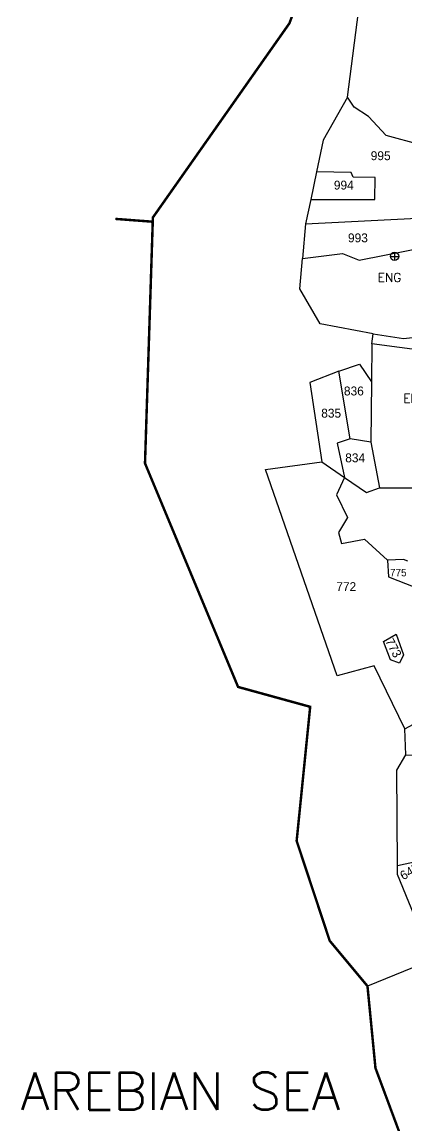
# Model space of a CAD drawing. Header units: metres. Extents: x 256719 to 259444, y 2197864 to 2203614.
# Drawn here: x 256719 to 257183, y 2201041 to 2202370 of the extents above; entities that cross this region are included whole.
import ezdxf

# ---------------------------------------------------------------- set-up
doc = ezdxf.new("R2010")
doc.units = ezdxf.units.M
doc.header["$MEASUREMENT"] = 0
doc.linetypes.add('DIVIDE', pattern=[1.25, 0.5, -0.25, 0, -0.25, 0, -0.25])
for name, color, linetype in [('OFF', 1, 'Continuous'), ('OTHERS', 1, 'Continuous'), ('POLY_PARCEL', 6, 'Continuous'), ('POLY_ROAD', 30, 'Continuous'), ('TEXT_MAPIN', 7, 'Continuous'), ('TEXT_MAPOUT', 7, 'Continuous'), ('TEXT_PARCEL', 7, 'Continuous'), ('V_BOUND_LINE', 7, 'Continuous'), ('V_DIVIDE_LINE', 7, 'DIVIDE')]:
    doc.layers.add(name, color=color, linetype=linetype)
doc.styles.get("Standard").update_dxf_attribs({"font": 'simplex.shx'})
doc.styles.add('TEXT_MAP', font='', dxfattribs={"height": 2.5})
doc.styles.get('TEXT_MAP').set_extended_font_data('Kruti Dev 050')

# ---------------------------------------------------------------- blocks, each defined once
blk = doc.blocks.new('DETAIL')
for points in [[(-0.14, 0), (0.14, 0)], [(0, 0.14), (0, -0.14)]]:
    blk.add_lwpolyline(points)
blk.add_circle((0, 0), 0.14)

msp = doc.modelspace()

# ---------------------------------------------------------------- linework, layer by layer
at = {"layer": 'OFF'}
msp.add_lwpolyline([(257140.6, 2201983), (257142.1, 2201994.9)], dxfattribs=at)
at = {"layer": 'POLY_PARCEL'}
for points in [[(257111.1, 2202279.8), (257125.9, 2202395.1), (257144.5, 2202435.9)], [(257111.1, 2202279.8), (257081.8, 2202228), (257073.7, 2202189.9)], [(257195.1, 2202134.3), (257193.1, 2202167.7), (257204.5, 2202177.9), (257199.2, 2202222.7), (257157.6, 2202233.7), (257136.4, 2202256.6), (257119.3, 2202268), (257111.1, 2202279.8)], [(257066.8, 2202156.8), (257144.2, 2202156.8), (257144.6, 2202183.3), (257118.1, 2202183.7), (257115.7, 2202189.4), (257073.7, 2202189.9)], [(257073.7, 2202189.9), (257066.8, 2202156.8)], [(257066.8, 2202156.8), (257060.6, 2202127.4)], [(257060.6, 2202127.4), (257195.1, 2202134.3)], [(257060.6, 2202127.4), (257056.9, 2202085.8)], [(257056.9, 2202085.8), (257105, 2202091.9), (257125, 2202083.8), (257218.8, 2202102.1), (257263.2, 2202122.5)], [(257142.1, 2201994.9), (257078.1, 2202007.2), (257053.6, 2202049.1), (257056.9, 2202085.8)], [(257140.6, 2201983), (257140.1, 2201937.4)], [(257100.8, 2201950.1), (257125.5, 2201958.5), (257140.1, 2201937.4)], [(257100.8, 2201950.1), (257065.6, 2201936.3), (257080.1, 2201840.9)], [(257114.2, 2201868.4), (257100.8, 2201950.1)], [(257140.1, 2201937.4), (257139.2, 2201864.5)], [(257114.2, 2201868.4), (257098.7, 2201863.5), (257107.4, 2201822.2)], [(257139.2, 2201864.5), (257114.2, 2201868.4)], [(257139.2, 2201864.5), (257149.5, 2201809.6)], [(257180.1, 2201519.5), (257143.1, 2201595.2), (257098.7, 2201583.2), (257012.4, 2201831.8), (257080.1, 2201840.9)], [(257080.1, 2201840.9), (257107.4, 2201822.2)], [(257107.4, 2201822.2), (257097.7, 2201801.2), (257111.1, 2201774), (257100.1, 2201755.7), (257104, 2201742.7), (257131.8, 2201747.6), (257159.3, 2201722.3)], [(257107.4, 2201822.2), (257134, 2201804), (257149.5, 2201809.6)], [(257149.5, 2201809.6), (257189.6, 2201809.6), (257190, 2201801.5), (257211.8, 2201800.8), (257218.1, 2201815.6), (257249.2, 2201817.1)], [(257183.6, 2201721.2), (257178.7, 2201723.4), (257159.3, 2201722.3)], [(257159.3, 2201722.3), (257160.4, 2201702.2), (257192.1, 2201689.8)], [(257180.1, 2201519.5), (257216, 2201538.5)], [(257181.4, 2201488.1), (257180.1, 2201519.5)], [(257171.4, 2201354.3), (257170.5, 2201469.4), (257181.4, 2201488.1)], [(257181.4, 2201488.1), (257207.8, 2201487.7), (257240.2, 2201466.3), (257244.1, 2201452.9), (257267.3, 2201456)], [(257224.4, 2201374.7), (257195.5, 2201359.6), (257171.4, 2201354.3)], [(257198.6, 2201277.2), (257171.5, 2201343.8), (257171.4, 2201354.3)], [(257211, 2201240.5), (257135.2, 2201209.6)]]:
    msp.add_lwpolyline(points, dxfattribs=at)
msp.add_lwpolyline([(257162.8, 2201602.6), (257154.4, 2201624.4), (257169.9, 2201633.2), (257178.7, 2201608.6), (257173.8, 2201598.4)], close=True, dxfattribs=at)
at = {"layer": 'POLY_ROAD'}
for points in [[(257142.1, 2201994.9), (257178.5, 2201989.2), (257206.9, 2201992.6), (257269.4, 2201979.5)], [(257267.5, 2201965.9), (257140.6, 2201983)]]:
    msp.add_lwpolyline(points, dxfattribs=at)
at = {"layer": 'V_BOUND_LINE', "const_width": 2.98}
for points in [[(257226.9, 2203343), (257167.2, 2203322.7), (257180.2, 2202745.4), (257041.2, 2202368.9), (256876.8, 2202135.1), (256867.3, 2201839.1), (256979.4, 2201569.8), (257066.2, 2201545.9), (257049.9, 2201384.4), (257089.7, 2201264.2), (257135.2, 2201209.6)], [(257135.2, 2201209.6), (257144.8, 2201110.9), (257173.5, 2201033.8), (257245.9, 2200955.2), (257201.3, 2200758), (257254.1, 2200337.4), (257315.4, 2200241.1)]]:
    msp.add_lwpolyline(points, dxfattribs=at)
at = {"layer": 'V_DIVIDE_LINE', "ltscale": 10, "const_width": 2.98, "flags": 128}
msp.add_lwpolyline([(256876.6, 2202130), (256831.7, 2202133.4)], dxfattribs=at)

# ---------------------------------------------------------------- block references
at = {"layer": 'OTHERS', "xscale": 35.52505245758643, "yscale": 35.52505245758643, "zscale": 35.52505245758643}
msp.add_blockref('DETAIL', (257167.8, 2202088.3), dxfattribs=at)

# ---------------------------------------------------------------- texts
at = {"layer": 'TEXT_MAPIN'}
for p in [(257147.4, 2202057.5), (257178.2, 2201911.9)]:
    msp.add_text('ENG', height=10.74, dxfattribs=at).set_placement(p)
at = {"layer": 'TEXT_MAPOUT'}
msp.add_text('AREBIAN SEA', height=44.915, dxfattribs=at).set_placement((256717.4, 2201060.5))
at = {"layer": 'TEXT_PARCEL', "style": 'TEXT_MAP'}
for s, height, p in [('995', 10.74, (257139.1, 2202204.1)), ('994', 10.74, (257094.7, 2202168.7)), ('993', 10.74, (257111.7, 2202105.2)), ('836', 10.74, (257106.8, 2201920.8)), ('835', 10.74, (257079.5, 2201894.1)), ('834', 10.74, (257108.4, 2201840.3)), ('775', 8.95, (257162.3, 2201703)), ('772', 10.74, (257097.6, 2201685.2))]:
    msp.add_text(s, height=height, dxfattribs=at).set_placement(p)
for s, rotation, p in [('773', 297.9037, (257156.2, 2201625)), ('647', 30.1126, (257178.3, 2201336.8))]:
    msp.add_text(s, height=10.74, rotation=rotation, dxfattribs=at).set_placement(p)

doc.saveas('drawing.dxf')
